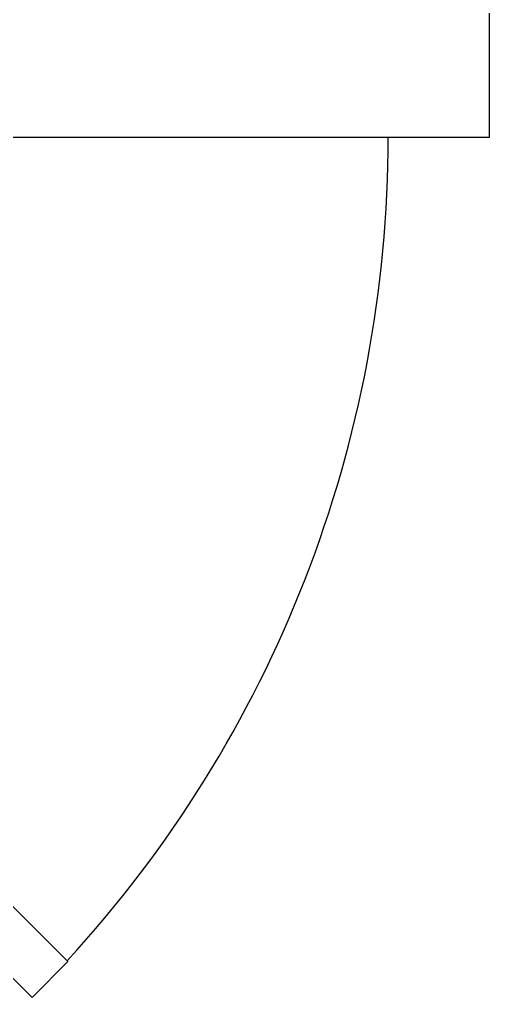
# Model space of a CAD drawing. Header units: millimetres. Extents: x -92759 to 184353, y -15225 to 86714.
# Drawn here: x -42965 to -42733, y 78017 to 78499.2 of the extents above; entities that cross this region are included whole.
import ezdxf

# ---------------------------------------------------------------- set-up
doc = ezdxf.new("R2010")
doc.units = ezdxf.units.MM
doc.layers.add('0-1', color=9, linetype='Continuous')
doc.layers.add('1599_FURN_RHH_BLK8 _NEW__1ST STY_dwg _2_-1', color=7, linetype='Continuous', true_color=0xaaaaaa)
doc.layers.add('A-_FURN--4', color=7, linetype='Continuous', true_color=0xaaaaaa)

# ---------------------------------------------------------------- blocks, each defined once
blk = doc.blocks.new('1599_FURN_RHH_BLK8 _NEW__1ST STY_dwg _2_-10346281-BLK8_RHH_1ST STOREY PLAN')
at = {"layer": 'A-_FURN--4', "flags": 128}
for points in [[(-9405.1, -200), (-9405.1, -900), (-7255.1, -900), (-7255.1, -200)], [(-7905.1, -900), (-7480.84, -1324.26), (-7463.16, -1306.59), (-7887.43, -882.32)]]:
    blk.add_lwpolyline(points, close=True, dxfattribs=at)
at = {"layer": 'A-_FURN--4'}
blk.add_arc((-7905.1, -900), 600, 317.38802, 0, dxfattribs=at)
blk = doc.blocks.new('A$Cb2bf8f38')
at = {"layer": '1599_FURN_RHH_BLK8 _NEW__1ST STY_dwg _2_-1'}
blk.add_blockref('1599_FURN_RHH_BLK8 _NEW__1ST STY_dwg _2_-10346281-BLK8_RHH_1ST STOREY PLAN', (7455.1, 46800), dxfattribs=at)

msp = doc.modelspace()

# ---------------------------------------------------------------- block references
at = {"layer": '0-1'}
msp.add_blockref('A$Cb2bf8f38', (-42933.02, 32541.24), dxfattribs=at)

doc.saveas('drawing.dxf')
